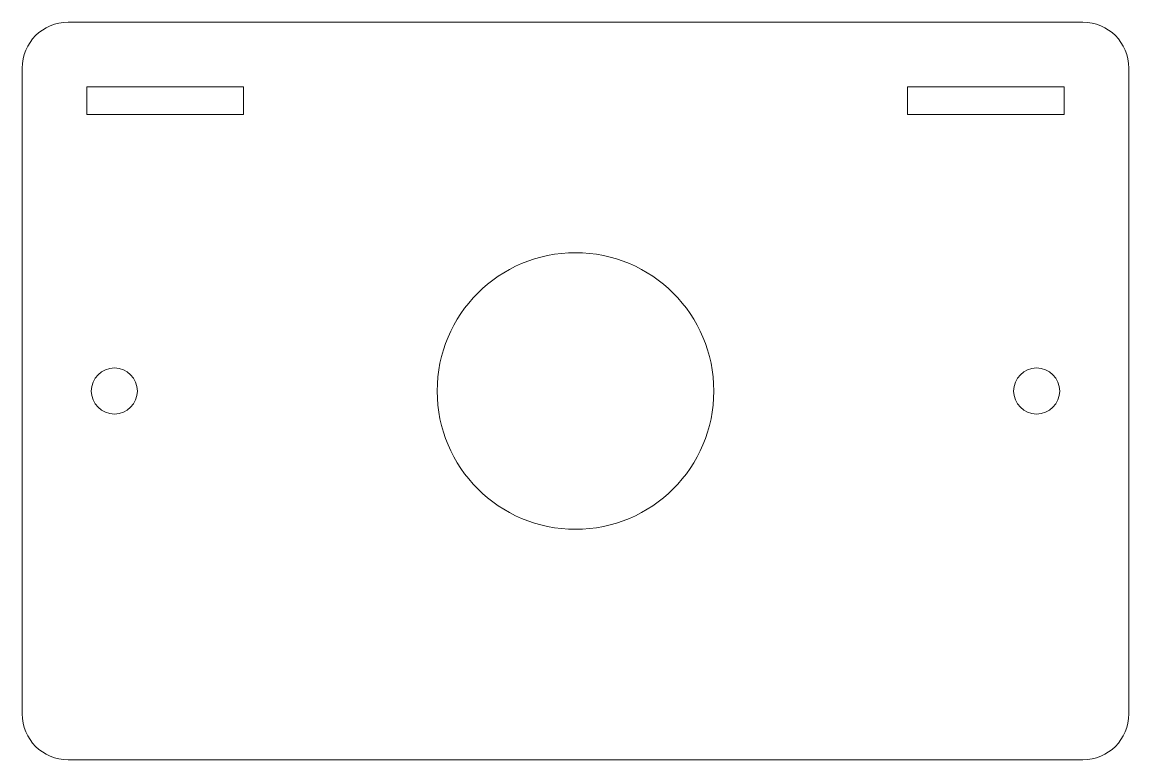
# Model space of a CAD drawing. Header units: millimetres. Extents: x -60 to 60, y -40 to 40.
import ezdxf

# ---------------------------------------------------------------- set-up
doc = ezdxf.new("R2010")
doc.units = ezdxf.units.MM

msp = doc.modelspace()

# ---------------------------------------------------------------- linework, layer by layer
at = {"color": 7, "linetype": 'Continuous', "lineweight": 15}
for p, q in [((55, 40), (-55, 40)), ((-60, 35), (-60, -35)), ((60, -35), (60, 35)), ((-53, 33), (-53, 30)), ((-36, 33), (-53, 33)), ((-36, 30), (-36, 33)), ((36, 33), (36, 30)), ((53, 33), (36, 33)), ((53, 30), (53, 33)), ((-53, 30), (-36, 30)), ((36, 30), (53, 30)), ((-55, -40), (55, -40))]:
    msp.add_line(p, q, dxfattribs=at)
for centre, radius in [((0, 0), 15), ((-50, 0), 2.5), ((50, 0), 2.5)]:
    msp.add_circle(centre, radius, dxfattribs=at)
for centre, start, end in [((-55, 35), 90, 180), ((55, 35), 0, 90), ((-55, -35), 180, 270), ((55, -35), 270, 0)]:
    msp.add_arc(centre, 5, start, end, dxfattribs=at)

doc.saveas('drawing.dxf')
